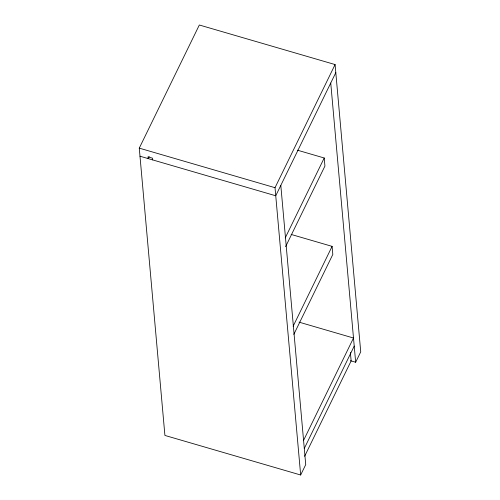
<?xml version="1.0" encoding="UTF-8"?>
<svg xmlns="http://www.w3.org/2000/svg" width="500" height="500" viewBox="0 0 500 500"><rect width="100%" height="100%" fill="white"/><g stroke="black" fill="none" stroke-linecap="round" stroke-linejoin="round"><path stroke-width="0.75" d="M280.812 185.394L305.731 464.613L300.669 475L164.913 435.438L139.269 148.138L199.331 25L335.087 64.562L360.731 351.863L355.662 362.244L350.444 360.725M149.162 156.488L148.138 158.588L147.981 156.856L152.506 158.175L152.662 159.906M300.669 475L275.025 187.7L335.087 64.562M335.806 72.638L275.744 195.775L139.994 156.213M285.225 237.919L324.212 157.988L297.394 150.175M285.6 246.7L324.931 166.062L324.212 157.988M293.113 326.3L332.1 246.369L291.125 234.431M293.831 334.381L332.819 254.45L332.1 246.369M303.569 440.387L353.5 338.019L299.044 322.144M304.288 448.462L354.225 346.094M304.625 456.287L351.138 360.925L350.381 352.469M139.269 148.138L275.025 187.7M330.744 83.025L355.662 362.244"/></g></svg>
